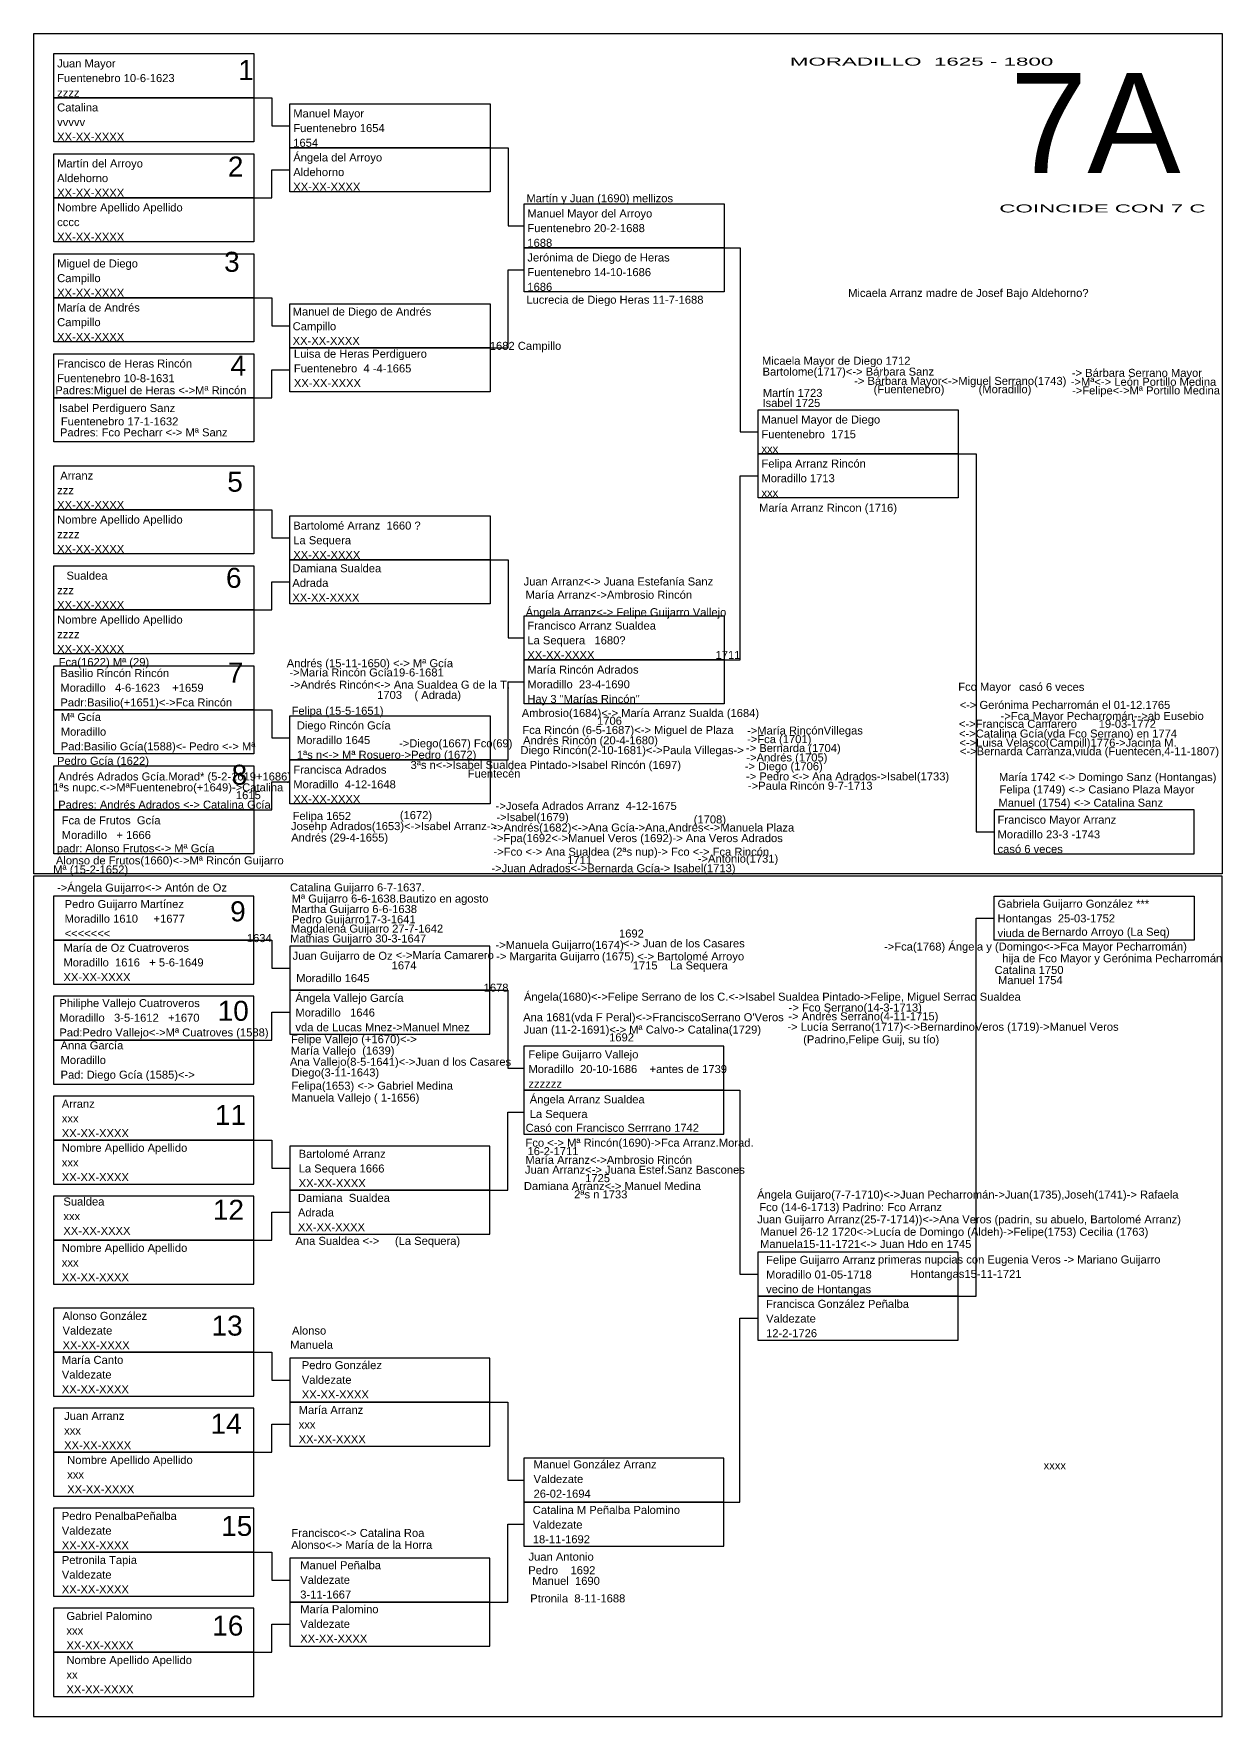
# Model space of a CAD drawing. Header units: millimetres. Extents: x -16844 to 23151, y -8543 to 4892.
# Drawn here: x -2630.9 to -2333.8, y 0 to 420.5 of the extents above; entities that cross this region are included whole.
import ezdxf
from ezdxf.enums import TextEntityAlignment as Align

# ---------------------------------------------------------------- set-up
doc = ezdxf.new("R2010")
doc.units = ezdxf.units.MM
doc.layers.add('González', color=160, linetype='Continuous')
doc.styles.add('Arial', font='arial.ttf', dxfattribs={"height": 0.01})

# ---------------------------------------------------------------- blocks, each defined once
blk = doc.blocks.new('Hoja superior')
for points in [[(0, 210), (297, 210), (297, 0), (0, 0)], [(5, 205), (55, 205), (55, 194), (5, 194)], [(5, 194), (55, 194), (55, 183), (5, 183)], [(64, 192.5), (114, 192.5), (114, 181.5), (64, 181.5)], [(64, 181.5), (114, 181.5), (114, 170.5), (64, 170.5)], [(5, 180), (55, 180), (55, 169), (5, 169)], [(5, 169), (55, 169), (55, 158), (5, 158)], [(122.5, 167.5), (172.5, 167.5), (172.5, 156.5), (122.5, 156.5)], [(122.5, 156.5), (172.5, 156.5), (172.5, 145.5), (122.5, 145.5)], [(5, 155), (55, 155), (55, 144), (5, 144)], [(5, 144), (55, 144), (55, 133), (5, 133)], [(64, 142.5), (114, 142.5), (114, 131.5), (64, 131.5)], [(64, 131.5), (114, 131.5), (114, 120.5), (64, 120.5)], [(5, 130), (55, 130), (55, 119), (5, 119)], [(5, 119), (55, 119), (55, 108), (5, 108)], [(181, 116), (231, 116), (231, 105), (181, 105)], [(5, 102), (55, 102), (55, 91), (5, 91)], [(181, 105), (231, 105), (231, 94), (181, 94)], [(5, 91), (55, 91), (55, 80), (5, 80)], [(64, 89.5), (114, 89.5), (114, 78.5), (64, 78.5)], [(5, 77), (55, 77), (55, 66), (5, 66)], [(64, 78.5), (114, 78.5), (114, 67.5), (64, 67.5)], [(5, 66), (55, 66), (55, 55), (5, 55)], [(122.5, 64.5), (172.5, 64.5), (172.5, 53.5), (122.5, 53.5)], [(5, 52), (55, 52), (55, 41), (5, 41)], [(122.5, 53.5), (172.5, 53.5), (172.5, 42.5), (122.5, 42.5)], [(5, 41), (55, 41), (55, 30), (5, 30)], [(64, 39.5), (114, 39.5), (114, 28.5), (64, 28.5)], [(5, 27), (55, 27), (55, 16), (5, 16)], [(64, 28.5), (114, 28.5), (114, 17.5), (64, 17.5)], [(5, 16), (55, 16), (55, 5), (5, 5)], [(240, 5), (290, 5), (290, 16), (240, 16)]]:
    blk.add_lwpolyline(points, close=True)
for points in [[(55, 194), (59.5, 194), (59.5, 187), (64, 187)], [(114, 181.5), (118.5, 181.5), (118.5, 162), (122.5, 162)], [(55, 169), (59.5, 169), (59.5, 176), (64, 176)], [(172.5, 156.5), (176.5, 156.5), (176.5, 110.5), (181, 110.5)], [(114, 131.5), (118.5, 131.5), (118.5, 151), (122.5, 151)], [(55, 144), (59.5, 144), (59.5, 137), (64, 137)], [(55, 119), (59.5, 119), (59.5, 126), (64, 126)], [(231, 105), (235.5, 105), (235.5, 10.5), (240, 10.5)], [(172.5, 53.5), (176.5, 53.5), (176.5, 99.5), (181, 99.5)], [(55, 91), (59.5, 91), (59.5, 84), (64, 84)], [(114, 78.5), (118.5, 78.5), (118.5, 59), (122.5, 59)], [(55, 66), (59.5, 66), (59.5, 73), (64, 73)], [(114, 28.5), (118.5, 28.5), (118.5, 48), (122.5, 48)], [(55, 41), (59.5, 41), (59.5, 34), (64, 34)], [(55, 16), (59.5, 16), (59.5, 23), (64, 23)]]:
    blk.add_lwpolyline(points)
blk = doc.blocks.new('Hoja inferior')
for points in [[(0, -210), (297, -210), (297, 0), (0, 0)], [(5, -16), (55, -16), (55, -5), (5, -5)], [(240, -5), (290, -5), (290, -16), (240, -16)], [(5, -27), (55, -27), (55, -16), (5, -16)], [(64, -28.5), (114, -28.5), (114, -17.5), (64, -17.5)], [(64, -39.5), (114, -39.5), (114, -28.5), (64, -28.5)], [(5, -41), (55, -41), (55, -30), (5, -30)], [(5, -52), (55, -52), (55, -41), (5, -41)], [(122.5, -53.5), (172.5, -53.5), (172.5, -42.5), (122.5, -42.5)], [(122.5, -64.5), (172.5, -64.5), (172.5, -53.5), (122.5, -53.5)], [(5, -66), (55, -66), (55, -55), (5, -55)], [(5, -77), (55, -77), (55, -66), (5, -66)], [(64, -78.5), (114, -78.5), (114, -67.5), (64, -67.5)], [(64, -89.5), (114, -89.5), (114, -78.5), (64, -78.5)], [(5, -91), (55, -91), (55, -80), (5, -80)], [(5, -102), (55, -102), (55, -91), (5, -91)], [(181, -105), (231, -105), (231, -94), (181, -94)], [(181, -116), (231, -116), (231, -105), (181, -105)], [(5, -119), (55, -119), (55, -108), (5, -108)], [(5, -130), (55, -130), (55, -119), (5, -119)], [(64, -131.5), (114, -131.5), (114, -120.5), (64, -120.5)], [(5, -144), (55, -144), (55, -133), (5, -133)], [(64, -142.5), (114, -142.5), (114, -131.5), (64, -131.5)], [(5, -155), (55, -155), (55, -144), (5, -144)], [(122.5, -156.5), (172.5, -156.5), (172.5, -145.5), (122.5, -145.5)], [(5, -169), (55, -169), (55, -158), (5, -158)], [(122.5, -167.5), (172.5, -167.5), (172.5, -156.5), (122.5, -156.5)], [(5, -180), (55, -180), (55, -169), (5, -169)], [(64, -181.5), (114, -181.5), (114, -170.5), (64, -170.5)], [(5, -194), (55, -194), (55, -183), (5, -183)], [(64, -192.5), (114, -192.5), (114, -181.5), (64, -181.5)], [(5, -205), (55, -205), (55, -194), (5, -194)]]:
    blk.add_lwpolyline(points, close=True)
for points in [[(231, -105), (235.5, -105), (235.5, -10.5), (240, -10.5)], [(55, -16), (59.5, -16), (59.5, -23), (64, -23)], [(114, -28.5), (118.5, -28.5), (118.5, -48), (122.5, -48)], [(55, -41), (59.5, -41), (59.5, -34), (64, -34)], [(172.5, -53.5), (176.5, -53.5), (176.5, -99.5), (181, -99.5)], [(114, -78.5), (118.5, -78.5), (118.5, -59), (122.5, -59)], [(55, -66), (59.5, -66), (59.5, -73), (64, -73)], [(55, -91), (59.5, -91), (59.5, -84), (64, -84)], [(172.5, -156.5), (176.5, -156.5), (176.5, -110.5), (181, -110.5)], [(55, -119), (59.5, -119), (59.5, -126), (64, -126)], [(114, -131.5), (118.5, -131.5), (118.5, -151), (122.5, -151)], [(55, -144), (59.5, -144), (59.5, -137), (64, -137)], [(114, -181.5), (118.5, -181.5), (118.5, -162), (122.5, -162)], [(55, -169), (59.5, -169), (59.5, -176), (64, -176)], [(55, -194), (59.5, -194), (59.5, -187), (64, -187)]]:
    blk.add_lwpolyline(points)
blk = doc.blocks.new('Casilla')
at = {"style": 'Arial'}
for tag, p in [('NOMBRE', (0.88, 8.08)), ('LUGAR_NACIMIENTO', (0.88, 4.42)), ('FECHA', (0.88, 0.75))]:
    blk.add_attdef(tag, p, '', height=2, dxfattribs=at)
blk = doc.blocks.new('Hermanos')
at = {"style": 'Arial'}
blk.add_attdef('NOMBRE', (0, 0), '', height=2, dxfattribs=at)

msp = doc.modelspace()

# ---------------------------------------------------------------- block references
for name, p, values in [('Casilla', (-2625.86, 404), {'NOMBRE': 'Juan Mayor', 'LUGAR_NACIMIENTO': 'Fuentenebro 10-6-1623', 'FECHA': 'zzzz'}), ('Casilla', (-2625.86, 393), {'NOMBRE': 'Catalina', 'LUGAR_NACIMIENTO': 'vvvvv', 'FECHA': 'XX-XX-XXXX'}), ('Casilla', (-2566.86, 391.5), {'NOMBRE': 'Manuel Mayor', 'LUGAR_NACIMIENTO': 'Fuentenebro 1654', 'FECHA': '1654'}), ('Casilla', (-2566.86, 380.5), {'NOMBRE': 'Ángela del Arroyo', 'LUGAR_NACIMIENTO': 'Aldehorno', 'FECHA': 'XX-XX-XXXX'}), ('Casilla', (-2625.86, 379), {'NOMBRE': 'Martín del Arroyo', 'LUGAR_NACIMIENTO': 'Aldehorno', 'FECHA': 'XX-XX-XXXX'}), ('Hermanos', (-2507.72, 378.38), {'NOMBRE': 'Martín y Juan (1690) mellizos'}), ('Casilla', (-2625.86, 368), {'NOMBRE': 'Nombre Apellido Apellido', 'LUGAR_NACIMIENTO': 'cccc', 'FECHA': 'XX-XX-XXXX'}), ('Casilla', (-2508.36, 366.5), {'NOMBRE': 'Manuel Mayor del Arroyo', 'LUGAR_NACIMIENTO': 'Fuentenebro 20-2-1688', 'FECHA': '1688'}), ('Casilla', (-2625.86, 354), {'NOMBRE': 'Miguel de Diego', 'LUGAR_NACIMIENTO': 'Campillo', 'FECHA': 'XX-XX-XXXX'}), ('Casilla', (-2508.36, 355.5), {'NOMBRE': 'Jerónima de Diego de Heras', 'LUGAR_NACIMIENTO': 'Fuentenebro 14-10-1686', 'FECHA': '1686'}), ('Casilla', (-2625.86, 343), {'NOMBRE': 'María de Andrés', 'LUGAR_NACIMIENTO': 'Campillo', 'FECHA': 'XX-XX-XXXX'}), ('Casilla', (-2567.01, 341.98), {'NOMBRE': 'Manuel de Diego de Andrés', 'LUGAR_NACIMIENTO': 'Campillo', 'FECHA': 'XX-XX-XXXX'}), ('Casilla', (-2566.7, 331.45), {'NOMBRE': 'Luisa de Heras Perdiguero', 'LUGAR_NACIMIENTO': 'Fuentenebro  4 -4-1665', 'FECHA': 'XX-XX-XXXX'}), ('Hermanos', (-2516.86, 341.5), {'NOMBRE': '1682 Campillo'}), ('Hermanos', (-2448.86, 337.78), {'NOMBRE': 'Micaela Mayor de Diego 1712'}), ('Hermanos', (-2448.7, 335.06), {'NOMBRE': 'Bartolome(1717)<-> Bárbara Sanz'}), ('Hermanos', (-2625.45, 330.4), {'NOMBRE': 'Padres:Miguel de Heras <->Mª Rincón'}), ('Hermanos', (-2420.96, 330.66), {'NOMBRE': '(Fuentenebro)           (Moradillo)'}), ('Hermanos', (-2371.37, 330.36), {'NOMBRE': '->Felipe<->Mª Portillo Medina'}), ('Hermanos', (-2624.52, 325.97), {'NOMBRE': 'Isabel Perdiguero Sanz'}), ('Hermanos', (-2449.5, 327.24), {'NOMBRE': ' Isabel 1725'}), ('Hermanos', (-2449.42, 329.74), {'NOMBRE': ' Martín 1723'}), ('Hermanos', (-2624.05, 322.62), {'NOMBRE': 'Fuentenebro 17-1-1632'}), ('Casilla', (-2449.86, 315), {'NOMBRE': 'Manuel Mayor de Diego', 'LUGAR_NACIMIENTO': 'Fuentenebro  1715', 'FECHA': 'xxx'}), ('Hermanos', (-2624.28, 319.88), {'NOMBRE': 'Padres: Fco Pecharr <-> Mª Sanz'}), ('Casilla', (-2449.86, 304), {'NOMBRE': 'Felipa Arranz Rincón', 'LUGAR_NACIMIENTO': 'Moradillo 1713', 'FECHA': 'xxx'}), ('Casilla', (-2625.86, 301), {'NOMBRE': ' Arranz', 'LUGAR_NACIMIENTO': 'zzz', 'FECHA': 'XX-XX-XXXX'}), ('Hermanos', (-2449.57, 301.03), {'NOMBRE': 'María Arranz Rincon (1716)'}), ('Casilla', (-2625.86, 290), {'NOMBRE': 'Nombre Apellido Apellido', 'LUGAR_NACIMIENTO': 'zzzz', 'FECHA': 'XX-XX-XXXX'}), ('Casilla', (-2566.86, 288.5), {'NOMBRE': 'Bartolomé Arranz  1660 ?', 'LUGAR_NACIMIENTO': 'La Sequera', 'FECHA': 'XX-XX-XXXX'}), ('Casilla', (-2625.86, 276), {'NOMBRE': '   Sualdea', 'LUGAR_NACIMIENTO': 'zzz', 'FECHA': 'XX-XX-XXXX'}), ('Casilla', (-2567.09, 277.84), {'NOMBRE': 'Damiana Sualdea', 'LUGAR_NACIMIENTO': 'Adrada', 'FECHA': 'XX-XX-XXXX'}), ('Hermanos', (-2508.41, 282.61), {'NOMBRE': 'Juan Arranz<-> Juana Estefanía Sanz'}), ('Hermanos', (-2507.93, 279.29), {'NOMBRE': 'María Arranz<->Ambrosio Rincón'}), ('Casilla', (-2625.86, 265), {'NOMBRE': 'Nombre Apellido Apellido', 'LUGAR_NACIMIENTO': 'zzzz', 'FECHA': 'XX-XX-XXXX'}), ('Casilla', (-2508.36, 263.5), {'NOMBRE': 'Francisco Arranz Sualdea', 'LUGAR_NACIMIENTO': 'La Sequera   1680?', 'FECHA': 'XX-XX-XXXX                                       1711 '}), ('Casilla', (-2625.06, 251.64), {'NOMBRE': 'Basilio Rincón Rincón', 'LUGAR_NACIMIENTO': 'Moradillo   4-6-1623    +1659', 'FECHA': 'Padr:Basilio(+1651)<->Fca Rincón '}), ('Hermanos', (-2567.61, 262.19), {'NOMBRE': 'Andrés (15-11-1650) <-> Mª Gcía'}), ('Hermanos', (-2566.96, 259.88), {'NOMBRE': '->María Rincón Gcía19-6-1681'}), ('Casilla', (-2508.36, 252.5), {'NOMBRE': 'María Rincón Adrados', 'LUGAR_NACIMIENTO': 'Moradillo  23-4-1690', 'FECHA': 'Hay 3 "Marías Rincón"'}), ('Hermanos', (-2566.4, 250.3), {'NOMBRE': 'Felipa (15-5-1651)'}), ('Hermanos', (-2545.02, 254.26), {'NOMBRE': '1703    ( Adrada)'}), ('Hermanos', (-2399.46, 251.77), {'NOMBRE': '<-> Gerónima Pecharromán el 01-12.1765'}), ('Casilla', (-2624.95, 240.67), {'NOMBRE': 'Mª Gcía', 'LUGAR_NACIMIENTO': 'Moradillo', 'FECHA': 'Pad:Basilio Gcía(1588)<- Pedro <-> Mª'}), ('Casilla', (-2565.96, 238.56), {'NOMBRE': 'Diego Rincón Gcía  ', 'LUGAR_NACIMIENTO': 'Moradillo 1645                    ', 'FECHA': '1ªs n<-> Mª Rosuero->Pedro (1672)'}), ('Hermanos', (-2508.88, 249.75), {'NOMBRE': 'Ambrosio(1684)<-> María Arranz Sualda (1684)'}), ('Hermanos', (-2490.07, 247.81), {'NOMBRE': '1706'}), ('Hermanos', (-2401.19, 247.04), {'NOMBRE': '  <->Francisca Camarero       19-03-1772'}), ('Hermanos', (-2540.33, 242.17), {'NOMBRE': ' ->Diego(1667) Fco(69)'}), ('Hermanos', (-2452.59, 245.37), {'NOMBRE': '->María RincónVillegas '}), ('Hermanos', (-2452.58, 243.22), {'NOMBRE': '->Fca (1701)'}), ('Hermanos', (-2399.62, 244.61), {'NOMBRE': '<->Catalina Gcía(vda Fco Serrano) en 1774'}), ('Hermanos', (-2399.51, 242.33), {'NOMBRE': '<->Luisa Velasco(Campill)1776->Jacinta M.'}), ('Hermanos', (-2509.22, 240.46), {'NOMBRE': 'Diego Rincón(2-10-1681)<->Paula Villegas->'}), ('Hermanos', (-2452.87, 240.99), {'NOMBRE': '-> Bernarda (1704)'}), ('Hermanos', (-2452.76, 238.64), {'NOMBRE': '->Andrés (1705)'}), ('Hermanos', (-2399.39, 240.19), {'NOMBRE': '<->Bernarda Carranza,viuda (Fuentecén,4-11-1807)'}), ('Casilla', (-2566.86, 227.5), {'NOMBRE': 'Francisca Adrados', 'LUGAR_NACIMIENTO': 'Moradillo  4-12-1648', 'FECHA': 'XX-XX-XXXX'}), ('Hermanos', (-2522.4, 234.61), {'NOMBRE': 'Fuentecén'}), ('Hermanos', (-2453.15, 236.45), {'NOMBRE': '-> Diego (1706)'}), ('Hermanos', (-2452.85, 233.91), {'NOMBRE': '-> Pedro <-> Ana Adrados->Isabel(1733)'}), ('Hermanos', (-2452.36, 231.56), {'NOMBRE': '->Paula Rincón 9-7-1713'}), ('Hermanos', (-2624.72, 226.84), {'NOMBRE': 'Padres: Andrés Adrados <-> Catalina Gcía'}), ('Hermanos', (-2515.42, 226.53), {'NOMBRE': '->Josefa Adrados Arranz  4-12-1675'}), ('Hermanos', (-2389.76, 227.32), {'NOMBRE': 'Manuel (1754) <-> Catalina Sanz'}), ('Hermanos', (-2566.55, 221.48), {'NOMBRE': 'Josehp Adrados(1653)<->Isabel Arranz->'}), ('Hermanos', (-2566.14, 224.02), {'NOMBRE': 'Felipa 1652'}), ('Hermanos', (-2539.35, 224.22), {'NOMBRE': '(1672)'}), ('Hermanos', (-2515.23, 223.72), {'NOMBRE': '->Isabel(1679)'}), ('Hermanos', (-2465.91, 223.15), {'NOMBRE': '(1708)'}), ('Casilla', (-2390.86, 215), {'NOMBRE': 'Francisco Mayor Arranz', 'LUGAR_NACIMIENTO': 'Moradillo 23-3 -1743', 'FECHA': 'casó 6 veces'}), ('Hermanos', (-2566.5, 218.62), {'NOMBRE': 'Andrés (29-4-1655)'}), ('Hermanos', (-2625.3, 212.91), {'NOMBRE': 'Alonso de Frutos(1660)<->Mª Rincón Guijarro'}), ('Hermanos', (-2625.07, 215.94), {'NOMBRE': 'padr: Alonso Frutos<-> Mª Gcía'}), ('Hermanos', (-2497.53, 212.99), {'NOMBRE': '1711'}), ('Hermanos', (-2626.74, 210.64), {'NOMBRE': ' Mª (15-2-1652)'}), ('Hermanos', (-2516.48, 210.96), {'NOMBRE': '->Juan Adrados<->Bernarda Gcía-> Isabel(1713)'}), ('Hermanos', (-2625.01, 206.11), {'NOMBRE': '->Ángela Guijarro<-> Antón de Oz'}), ('Hermanos', (-2566.8, 206.16), {'NOMBRE': 'Catalina Guijarro 6-7-1637.'}), ('Casilla', (-2623.99, 193.92), {'NOMBRE': 'Pedro Guijarro Martínez', 'LUGAR_NACIMIENTO': 'Moradillo 1610     +1677', 'FECHA': '<<<<<<<'}), ('Hermanos', (-2566.42, 200.75), {'NOMBRE': 'Martha Guijarro 6-6-1638'}), ('Hermanos', (-2566.38, 203.37), {'NOMBRE': 'Mª Guijarro 6-6-1638.Bautizo en agosto'}), ('Hermanos', (-2566.57, 195.87), {'NOMBRE': 'Magdalena Guijarro 27-7-1642'}), ('Hermanos', (-2566.3, 198.18), {'NOMBRE': 'Pedro Guijarro17-3-1641'}), ('Hermanos', (-2591.54, 193.49), {'NOMBRE': '                  1634'}), ('Hermanos', (-2566.78, 193.39), {'NOMBRE': 'Mathias Guijarro 30-3-1647'}), ('Hermanos', (-2515.44, 191.79), {'NOMBRE': '->Manuela Guijarro(1674) '}), ('Hermanos', (-2498.55, 194.64), {'NOMBRE': '                  1692'}), ('Hermanos', (-2484.37, 192.18), {'NOMBRE': ' <-> Juan de los Casares'}), ('Casilla', (-2624.29, 182.99), {'NOMBRE': 'María de Oz Cuatroveros', 'LUGAR_NACIMIENTO': 'Moradillo  1616   + 5-6-1649', 'FECHA': 'XX-XX-XXXX'}), ('Hermanos', (-2541.94, 189.24), {'NOMBRE': '  <->María Camarero'}), ('Hermanos', (-2515.27, 188.95), {'NOMBRE': '-> Margarita Guijarro'}), ('Hermanos', (-2489.64, 188.92), {'NOMBRE': ' (1675) <-> Bartolomé Arroyo'}), ('Hermanos', (-2545.28, 186.68), {'NOMBRE': '     1674               '}), ('Hermanos', (-2488.14, 186.66), {'NOMBRE': '         1715    La Sequera'}), ('Hermanos', (-2390.73, 185.53), {'NOMBRE': 'Catalina 1750'}), ('Hermanos', (-2389.87, 182.98), {'NOMBRE': 'Manuel 1754'}), ('Casilla', (-2566.32, 170.46), {'NOMBRE': 'Ángela Vallejo García', 'LUGAR_NACIMIENTO': 'Moradillo   1646', 'FECHA': 'vda de Lucas Mnez->Manuel Mnez'}), ('Hermanos', (-2571.18, 181.1), {'NOMBRE': '                                                                    1678'}), ('Hermanos', (-2508.34, 178.85), {'NOMBRE': 'Ángela(1680)<->Felipe Serrano de los C.<->Isabel Sualdea Pintado->Felipe, Miguel Serrao Sualdea'}), ('Casilla', (-2625.31, 169.17), {'NOMBRE': 'Philiphe Vallejo Cuatroveros', 'LUGAR_NACIMIENTO': 'Moradillo   3-5-1612   +1670', 'FECHA': 'Pad:Pedro Vallejo<->Mª Cuatroves (1588)'}), ('Hermanos', (-2442.2, 176.14), {'NOMBRE': '-> Fco Serrano(14-3-1713)'}), ('Hermanos', (-2508.54, 173.72), {'NOMBRE': "Ana 1681(vda F Peral)<->FranciscoSerrano O'Veros"}), ('Hermanos', (-2508.42, 170.63), {'NOMBRE': 'Juan (11-2-1691)<-> Mª Calvo-> Catalina(1729)'}), ('Hermanos', (-2442.27, 173.95), {'NOMBRE': '-> Andrés Serrano(4-11-1715)'}), ('Casilla', (-2625.01, 158.61), {'NOMBRE': 'Anna García', 'LUGAR_NACIMIENTO': 'Moradillo                                    ', 'FECHA': 'Pad: Diego Gcía (1585)<->'}), ('Hermanos', (-2566.56, 168.23), {'NOMBRE': 'Felipe Vallejo (+1670)<->'}), ('Hermanos', (-2501.02, 168.68), {'NOMBRE': '                  1692'}), ('Hermanos', (-2438.56, 168.18), {'NOMBRE': '(Padrino,Felipe Guij, su tío)'}), ('Hermanos', (-2566.82, 162.59), {'NOMBRE': 'Ana Vallejo(8-5-1641)<->Juan d los Casares'}), ('Hermanos', (-2566.61, 165.38), {'NOMBRE': 'María Vallejo  (1639)'}), ('Casilla', (-2508.09, 156.35), {'NOMBRE': 'Felipe Guijarro Vallejo', 'LUGAR_NACIMIENTO': 'Moradillo  20-10-1686    +antes de 1739', 'FECHA': 'zzzzzz'}), ('Hermanos', (-2566.41, 159.91), {'NOMBRE': 'Diego(3-11-1643)'}), ('Hermanos', (-2566.46, 153.62), {'NOMBRE': 'Manuela Vallejo ( 1-1656)'}), ('Hermanos', (-2566.43, 156.6), {'NOMBRE': 'Felipa(1653) <-> Gabriel Medina '}), ('Casilla', (-2624.7, 144), {'NOMBRE': 'Arranz', 'LUGAR_NACIMIENTO': 'xxx', 'FECHA': 'XX-XX-XXXX'}), ('Hermanos', (-2507.92, 146.08), {'NOMBRE': 'Casó con Francisco Serrrano 1742'}), ('Casilla', (-2624.7, 133), {'NOMBRE': 'Nombre Apellido Apellido', 'LUGAR_NACIMIENTO': 'xxx', 'FECHA': 'XX-XX-XXXX'}), ('Casilla', (-2565.51, 131.5), {'NOMBRE': 'Bartolomé Arranz', 'LUGAR_NACIMIENTO': 'La Sequera 1666', 'FECHA': 'XX-XX-XXXX'}), ('Hermanos', (-2507.97, 138.07), {'NOMBRE': 'María Arranz<->Ambrosio Rincón'}), ('Hermanos', (-2507.44, 140.25), {'NOMBRE': '16-2-1711'}), ('Hermanos', (-2508.1, 135.61), {'NOMBRE': 'Juan Arranz<-> Juana Estef.Sanz Bascones'}), ('Hermanos', (-2507.01, 133.5), {'NOMBRE': '                  1725'}), ('Casilla', (-2565.7, 120.5), {'NOMBRE': 'Damiana  Sualdea', 'LUGAR_NACIMIENTO': 'Adrada', 'FECHA': 'XX-XX-XXXX'}), ('Hermanos', (-2495.79, 129.45), {'NOMBRE': '2ªs n 1733 '}), ('Hermanos', (-2450.05, 129.4), {'NOMBRE': 'Ángela Guijaro(7-7-1710)<->Juan Pecharromán->Juan(1735),Joseh(1741)-> Rafaela'}), ('Casilla', (-2624.31, 119.58), {'NOMBRE': 'Sualdea', 'LUGAR_NACIMIENTO': 'xxx', 'FECHA': 'XX-XX-XXXX'}), ('Hermanos', (-2449.53, 126.25), {'NOMBRE': 'Fco (14-6-1713) Padrino: Fco Arranz'}), ('Hermanos', (-2450.05, 123.2), {'NOMBRE': 'Juan Guijarro Arranz(25-7-1714))<->Ana Veros (padrin, su abuelo, Bartolomé Arranz)'}), ('Hermanos', (-2449.28, 120.1), {'NOMBRE': 'Manuel 26-12 1720<->Lucía de Domingo (Aldeh)->Felipe(1753) Cecilia (1763)'}), ('Casilla', (-2624.7, 108), {'NOMBRE': 'Nombre Apellido Apellido', 'LUGAR_NACIMIENTO': 'xxx', 'FECHA': 'XX-XX-XXXX'}), ('Hermanos', (-2449.33, 117.05), {'NOMBRE': 'Manuela15-11-1721<-> Juan Hdo en 1745'}), ('Casilla', (-2448.7, 105), {'NOMBRE': 'Felipe Guijarro Arranz', 'LUGAR_NACIMIENTO': 'Moradillo 01-05-1718 ', 'FECHA': 'vecino de Hontangas'}), ('Hermanos', (-2419.85, 113.17), {'NOMBRE': 'primeras nupcias con Eugenia Veros -> Mariano Guijarro'}), ('Hermanos', (-2438.95, 109.57), {'NOMBRE': '                                   Hontangas15-11-1721'}), ('Casilla', (-2624.51, 91), {'NOMBRE': 'Alonso González', 'LUGAR_NACIMIENTO': 'Valdezate', 'FECHA': 'XX-XX-XXXX'}), ('Casilla', (-2448.7, 94), {'NOMBRE': 'Francisca González Peñalba', 'LUGAR_NACIMIENTO': 'Valdezate', 'FECHA': '12-2-1726'}), ('Hermanos', (-2587.25, 95.41), {'NOMBRE': '                           Alonso'}), ('Hermanos', (-2575.3, 91.85), {'NOMBRE': '           Manuela'}), ('Casilla', (-2624.7, 80), {'NOMBRE': 'María Canto', 'LUGAR_NACIMIENTO': 'Valdezate', 'FECHA': 'XX-XX-XXXX'}), ('Casilla', (-2564.73, 78.69), {'NOMBRE': 'Pedro González', 'LUGAR_NACIMIENTO': 'Valdezate', 'FECHA': 'XX-XX-XXXX'}), ('Casilla', (-2624.12, 66), {'NOMBRE': 'Juan Arranz', 'LUGAR_NACIMIENTO': 'xxx', 'FECHA': 'XX-XX-XXXX'}), ('Casilla', (-2565.51, 67.5), {'NOMBRE': 'María Arranz', 'LUGAR_NACIMIENTO': 'xxx', 'FECHA': 'XX-XX-XXXX'}), ('Casilla', (-2623.35, 55), {'NOMBRE': 'Nombre Apellido Apellido', 'LUGAR_NACIMIENTO': 'xxx', 'FECHA': 'XX-XX-XXXX'}), ('Casilla', (-2506.81, 53.89), {'NOMBRE': 'Manuel González Arranz', 'LUGAR_NACIMIENTO': 'Valdezate ', 'FECHA': '26-02-1694'}), ('Hermanos', (-2378.47, 61.72), {'NOMBRE': 'xxxx'}), ('Casilla', (-2624.7, 41), {'NOMBRE': 'Pedro PenalbaPeñalba', 'LUGAR_NACIMIENTO': 'Valdezate', 'FECHA': 'XX-XX-XXXX'}), ('Casilla', (-2507.01, 42.5), {'NOMBRE': 'Catalina M Peñalba Palomino', 'LUGAR_NACIMIENTO': 'Valdezate', 'FECHA': '18-11-1692'}), ('Hermanos', (-2588.95, 44.83), {'NOMBRE': '                             Francisco<-> Catalina Roa'}), ('Hermanos', (-2588.22, 41.85), {'NOMBRE': '                            Alonso<-> María de la Horra'}), ('Casilla', (-2624.7, 30), {'NOMBRE': 'Petronila Tapia', 'LUGAR_NACIMIENTO': 'Valdezate', 'FECHA': 'XX-XX-XXXX'}), ('Casilla', (-2565.12, 28.69), {'NOMBRE': 'Manuel Peñalba', 'LUGAR_NACIMIENTO': 'Valdezate', 'FECHA': '3-11-1667'}), ('Hermanos', (-2507.2, 38.9), {'NOMBRE': 'Juan Antonio'}), ('Hermanos', (-2507.26, 35.52), {'NOMBRE': 'Pedro    1692'}), ('Hermanos', (-2506.29, 32.86), {'NOMBRE': 'Manuel  1690'}), ('Hermanos', (-2508.32, 28.48), {'NOMBRE': '  Ptronila  8-11-1688'}), ('Casilla', (-2623.54, 16), {'NOMBRE': 'Gabriel Palomino', 'LUGAR_NACIMIENTO': 'xxx', 'FECHA': 'XX-XX-XXXX'}), ('Casilla', (-2565.12, 17.69), {'NOMBRE': 'María Palomino', 'LUGAR_NACIMIENTO': 'Valdezate', 'FECHA': 'XX-XX-XXXX'}), ('Casilla', (-2623.54, 5), {'NOMBRE': 'Nombre Apellido Apellido', 'LUGAR_NACIMIENTO': 'xx', 'FECHA': 'XX-XX-XXXX'})]:
    msp.add_blockref(name, p).add_auto_attribs(values)
ref = msp.add_blockref('Hermanos', (-2441.89, 412.53))
ref.add_attrib('NOMBRE', 'MORADILLO  1625 - 1800', (-2441.89, 412.53), dxfattribs={"height": 2, "style": 'Arial', "width": 2})
ref = msp.add_blockref('Hermanos', (-2408.17, 375.84))
ref.add_attrib('NOMBRE', '            COINCIDE CON 7 C', (-2408.17, 375.84), dxfattribs={"color": 30, "height": 2, "style": 'Arial', "width": 2})
ref = msp.add_blockref('Casilla', (-2508.61, 344.95))
ref.add_attrib('NOMBRE', 'Lucrecia de Diego Heras 11-7-1688', (-2507.73, 353.03), dxfattribs={"color": 0, "height": 2, "style": 'Arial'})
ref = msp.add_blockref('Hermanos', (-2428.1, 354.72))
ref.add_attrib('NOMBRE', ' Micaela Arranz madre de Josef Bajo Aldehorno?', (-2428.1, 354.72), dxfattribs={"color": 2, "height": 2, "style": 'Arial'})
ref = msp.add_blockref('Casilla', (-2625.86, 329))
ref.add_attrib('NOMBRE', 'Francisco de Heras Rincón', (-2624.98, 337.08), dxfattribs={"height": 2, "style": 'Arial'})
ref.add_attrib('LUGAR_NACIMIENTO', 'Fuentenebro 10-8-1631', (-2624.98, 333.42), dxfattribs={"height": 2, "style": 'Arial'})
ref = msp.add_blockref('Hermanos', (-2371.42, 334.75))
ref.add_attrib('NOMBRE', '-> Bárbara Serrano Mayor ', (-2371.42, 334.75), dxfattribs={"color": 0, "height": 2, "style": 'Arial'})
ref = msp.add_blockref('Hermanos', (-2425.81, 332.74))
ref.add_attrib('NOMBRE', '-> Bárbara Mayor<->Miguel Serrano(1743)', (-2425.81, 332.74), dxfattribs={"color": 0, "height": 2, "style": 'Arial'})
ref = msp.add_blockref('Hermanos', (-2371.7, 332.52))
ref.add_attrib('NOMBRE', '->Mª<-> León Portillo Medina', (-2371.7, 332.52), dxfattribs={"color": 0, "height": 2, "style": 'Arial'})
ref = msp.add_blockref('Hermanos', (-2507.92, 274.93))
ref.add_attrib('NOMBRE', 'Ángela Arranz<-> Felipe Guijarro Vallejo', (-2507.92, 274.93), dxfattribs={"color": 3, "height": 2, "style": 'Arial'})
ref = msp.add_blockref('Casilla', (-2626.25, 261.73))
ref.add_attrib('FECHA', ' Fca(1622) Mª (29) ', (-2625.37, 262.48), dxfattribs={"height": 2, "style": 'Arial'})
ref = msp.add_blockref('Hermanos', (-2566.72, 256.83))
ref.add_attrib('NOMBRE', '->Andrés Rincón<-> Ana Sualdea G de la T.', (-2566.72, 256.83), dxfattribs={"color": 1, "height": 2, "style": 'Arial'})
ref = msp.add_blockref('Hermanos', (-2399.81, 256.3))
ref.add_attrib('NOMBRE', 'Fco Mayor', (-2399.81, 256.3), dxfattribs={"color": 161, "height": 2, "style": 'Arial'})
ref = msp.add_blockref('Casilla', (-2385.46, 255.5))
ref.add_attrib('FECHA', 'casó 6 veces', (-2384.58, 256.25), dxfattribs={"color": 140, "height": 2, "style": 'Arial'})
ref = msp.add_blockref('Hermanos', (-2389.22, 249))
ref.add_attrib('NOMBRE', '->Fca Mayor Pecharromán-->ab Eusebio', (-2389.22, 249), dxfattribs={"color": 3, "height": 2, "style": 'Arial'})
ref = msp.add_blockref('Hermanos', (-2508.55, 242.92))
ref.add_attrib('NOMBRE', 'Andrés Rincón (20-4-1680)', (-2508.55, 242.92), dxfattribs={"color": 1, "height": 2, "style": 'Arial'})
ref = msp.add_blockref('Hermanos', (-2508.73, 245.5))
ref.add_attrib('NOMBRE', 'Fca Rincón (6-5-1687)<-> Miguel de Plaza', (-2508.73, 245.5), dxfattribs={"color": 30, "height": 2, "style": 'Arial'})
ref = msp.add_blockref('Casilla', (-2625.9, 237.04))
ref.add_attrib('FECHA', 'Pedro Gcía (1622)', (-2625.02, 237.79), dxfattribs={"height": 2, "style": 'Arial'})
ref = msp.add_blockref('Casilla', (-2625.57, 225.79))
ref.add_attrib('NOMBRE', 'Andrés Adrados Gcía.Morad* (5-2-1619+1686)', (-2624.69, 233.88), dxfattribs={"height": 2, "style": 'Arial'})
ref = msp.add_blockref('Hermanos', (-2536.67, 236.76))
ref.add_attrib('NOMBRE', '3ªs n<->Isabel Sualdea Pintado->Isabel Rincón (1697)', (-2536.67, 236.76), dxfattribs={"color": 254, "height": 2, "style": 'Arial'})
ref = msp.add_blockref('Hermanos', (-2389.64, 233.74))
ref.add_attrib('NOMBRE', 'María 1742 <-> Domingo Sanz (Hontangas)', (-2389.64, 233.74), dxfattribs={"color": 6, "height": 2, "style": 'Arial'})
ref = msp.add_blockref('Hermanos', (-2626, 231.16))
ref.add_attrib('NOMBRE', '1ªs nupc.<->MªFuentenebro(+1649)->Catalina', (-2626, 231.16), dxfattribs={"color": 9, "height": 2, "style": 'Arial'})
ref = msp.add_blockref('Hermanos', (-2389.49, 230.64))
ref.add_attrib('NOMBRE', 'Felipa (1749) <-> Casiano Plaza Mayor', (-2389.49, 230.64), dxfattribs={"color": 30, "height": 2, "style": 'Arial'})
ref = msp.add_blockref('Hermanos', (-2580.31, 229.22))
ref.add_attrib('NOMBRE', '1615', (-2580.31, 229.22), dxfattribs={"color": 9, "height": 2, "style": 'Arial'})
ref = msp.add_blockref('Casilla', (-2624.71, 214.85))
ref.add_attrib('NOMBRE', 'Fca de Frutos  Gcía                           ', (-2623.84, 222.93), dxfattribs={"height": 2, "style": 'Arial'})
ref.add_attrib('LUGAR_NACIMIENTO', 'Moradillo   + 1666', (-2623.84, 219.26), dxfattribs={"height": 2, "style": 'Arial'})
ref = msp.add_blockref('Hermanos', (-2515.96, 221.12))
ref.add_attrib('NOMBRE', '->Andrés(1682)<->Ana Gcía->Ana,Andrés<->Manuela Plaza', (-2515.96, 221.12), dxfattribs={"color": 6, "height": 2, "style": 'Arial'})
ref = msp.add_blockref('Hermanos', (-2516.02, 218.48))
ref.add_attrib('NOMBRE', '->Fpa(1692<->Manuel Veros (1692)-> Ana Veros Adrados', (-2516.02, 218.48), dxfattribs={"color": 3, "height": 2, "style": 'Arial'})
ref = msp.add_blockref('Hermanos', (-2515.94, 215.08))
ref.add_attrib('NOMBRE', '->Fco <-> Ana Sualdea (2ªs nup)-> Fco <-> Fca Rincón', (-2515.94, 215.08), dxfattribs={"color": 30, "height": 2, "style": 'Arial'})
ref = msp.add_blockref('Hermanos', (-2464.9, 213.35))
ref.add_attrib('NOMBRE', '->Antonio(1731)', (-2464.9, 213.35), dxfattribs={"color": 30, "height": 2, "style": 'Arial'})
ref = msp.add_blockref('Casilla', (-2390.86, 194))
ref.add_attrib('NOMBRE', 'Gabriela Guijarro González ***', (-2389.98, 202.08), dxfattribs={"height": 2, "style": 'Arial'})
ref.add_attrib('LUGAR_NACIMIENTO', 'Hontangas  25-03-1752', (-2389.98, 198.42), dxfattribs={"height": 2, "style": 'Arial'})
ref.add_attrib('FECHA', 'viuda de', (-2389.98, 194.75), dxfattribs={"color": 4, "height": 2, "style": 'Arial'})
ref = msp.add_blockref('Hermanos', (-2418.35, 191.38))
ref.add_attrib('NOMBRE', '->Fca(1768) Ángela y (Domingo<->Fca Mayor Pecharromán)', (-2418.35, 191.38), dxfattribs={"color": 4, "height": 2, "style": 'Arial'})
ref = msp.add_blockref('Hermanos', (-2389.82, 195.07))
ref.add_attrib('NOMBRE', '              Bernardo Arroyo (La Seq)', (-2389.82, 195.07), dxfattribs={"color": 4, "height": 2, "style": 'Arial'})
ref = msp.add_blockref('Casilla', (-2567.02, 180.98))
ref.add_attrib('NOMBRE', 'Juan Guijarro de Oz', (-2566.15, 189.07), dxfattribs={"color": 3, "height": 2, "style": 'Arial'})
ref = msp.add_blockref('Hermanos', (-2388.79, 188.46))
ref.add_attrib('NOMBRE', 'hija de Fco Mayor y Gerónima Pecharromán', (-2388.79, 188.46), dxfattribs={"color": 4, "height": 2, "style": 'Arial'})
ref = msp.add_blockref('Casilla', (-2566.13, 179.09))
ref.add_attrib('LUGAR_NACIMIENTO', 'Moradillo 1645', (-2565.25, 183.5), dxfattribs={"height": 2, "style": 'Arial'})
ref = msp.add_blockref('Hermanos', (-2442.49, 171.33))
ref.add_attrib('NOMBRE', '-> Lucía Serrano(1717)<->BernardinoVeros (1719)->Manuel Veros', (-2442.49, 171.33), dxfattribs={"color": 9, "height": 2, "style": 'Arial'})
ref = msp.add_blockref('Casilla', (-2507.77, 145.11))
ref.add_attrib('NOMBRE', 'Ángela Arranz Sualdea', (-2506.89, 153.2), dxfattribs={"height": 2, "style": 'Arial'})
ref.add_attrib('LUGAR_NACIMIENTO', 'La Sequera', (-2506.89, 149.53), dxfattribs={"height": 2, "style": 'Arial'})
ref = msp.add_blockref('Hermanos', (-2507.95, 142.35))
ref.add_attrib('NOMBRE', 'Fco <-> Mª Rincón(1690)->Fca Arranz.Morad. ', (-2507.95, 142.35), dxfattribs={"color": 40, "height": 2, "style": 'Arial'})
ref = msp.add_blockref('Hermanos', (-2508.35, 131.54))
ref.add_attrib('NOMBRE', 'Damiana Arranz<-> Manuel Medina', (-2508.35, 131.54), dxfattribs={"color": 1, "height": 2, "style": 'Arial'})
ref = msp.add_blockref('Casilla', (-2566.31, 109.75))
ref.add_attrib('NOMBRE', 'Ana Sualdea <->     (La Sequera)', (-2565.43, 117.83), dxfattribs={"height": 2, "style": 'Arial'})
at = {"layer": 'González'}
for name, p in [('Hoja superior', (-2630.81, 210.52)), ('Hoja inferior', (-2630.86, 210))]:
    msp.add_blockref(name, p, dxfattribs=at)

# ---------------------------------------------------------------- texts
at = {"style": 'Arial'}
for s, p in [('1', (-2575.86, 408.92)), ('2', (-2578.44, 384.8)), ('3', (-2579.38, 361.01)), ('4', (-2577.79, 335.06)), ('5', (-2578.59, 306.05)), ('6', (-2578.91, 282.03)), ('7', (-2578.47, 258.33)), ('8', (-2577.49, 232.81)), ('9', (-2577.87, 198.68)), ('10', (-2577.1, 173.82)), ('11', (-2577.78, 147.79)), ('12', (-2578.3, 124.09)), ('13', (-2578.63, 95.15)), ('14', (-2578.86, 70.64)), ('15', (-2576.22, 45.1)), ('16', (-2578.45, 20.18))]:
    msp.add_text(s, height=5, dxfattribs=at).set_placement(p, align=Align.RIGHT)
at = {"layer": 'González', "style": 'Arial'}
msp.add_text('7A', height=25, dxfattribs=at).set_placement((-2344.24, 385.72), align=Align.RIGHT)

doc.saveas('drawing.dxf')
